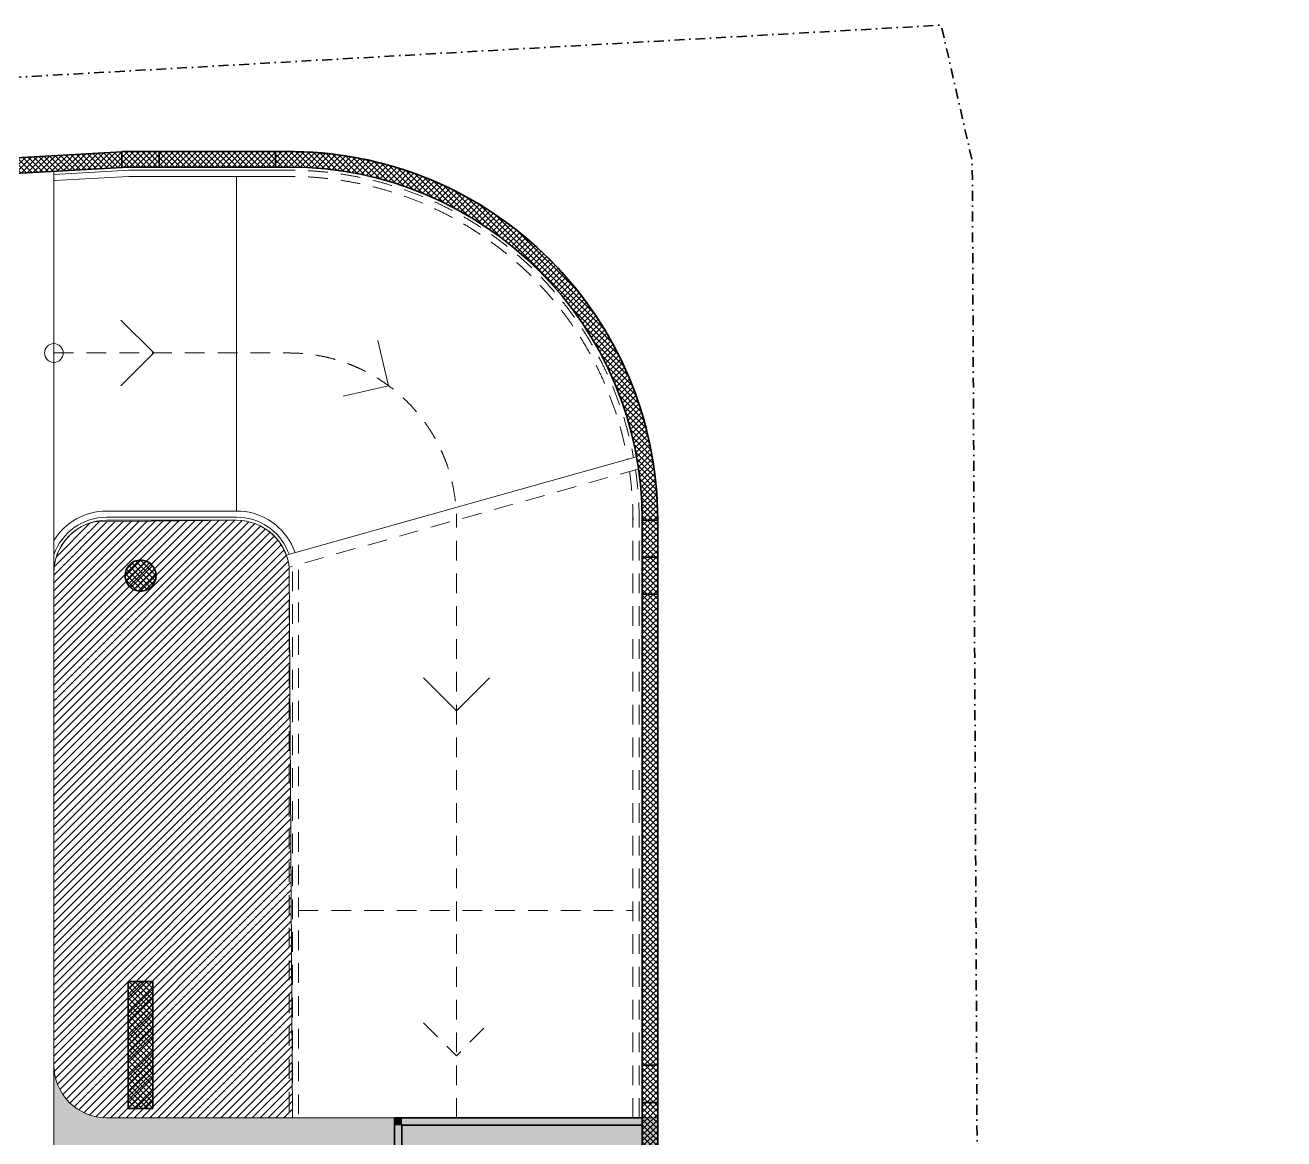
# Model space of a CAD drawing. Header units: millimetres. Extents: x 635850 to 824661, y -5878409 to -5774454.
# Drawn here: x 804341 to 824661, y -5792640 to -5774668 of the extents above; entities that cross this region are included whole.
import ezdxf
from ezdxf.enums import TextEntityAlignment as Align

# ---------------------------------------------------------------- set-up
doc = ezdxf.new("R2010")
doc.units = ezdxf.units.MM
doc.header["$MEASUREMENT"] = 0
doc.linetypes.add('Dot & Dashed', pattern=[335.138881, 158.75, -88.194444, 0, -88.194437])
doc.linetypes.add('Long Dashed', pattern=[529.166651, 317.499995, -211.666656])
for name, color, linetype, lineweight, true_color in [('A - Ndertesa 4 - Parcelat_Pen_No__8', 7, 'Continuous', 35, 0xa80f02), ('A - Ndertesa 9 test_Pen_No__102', 7, 'Continuous', 13, 0xcccccc), ('A - Ndertesa 9 test_Pen_No__247', 7, 'Continuous', 13, 0xe8e8e8), ('A - Ndertesa 9 test_Pen_No__248', 7, 'Continuous', 13, 0xe8e8e8), ('A - Ndertesa 9 test_Pen_No__82', 7, 'Continuous', 20, 0xaaaaaa), ('A - Ndertesa 9 test_Pen_No__94', 7, 'Continuous', 13, 0xe4ad2c)]:
    doc.layers.add(name, color=color, linetype=linetype, lineweight=lineweight, true_color=true_color)
doc.layers.add('A - Ndertesa 9 test', color=7, linetype='Continuous')
doc.layers.add('ARCHICAD Doors', color=7, linetype='Continuous')
for name, color, linetype, lineweight in [('A - Ndertesa 9 test_Pen_No__101', 252, 'Continuous', 13), ('A - Ndertesa 9 test_Pen_No__22', 8, 'Continuous', 35), ('ARCHICAD Doors_Pen_No__142', 8, 'Continuous', 13), ('ARCHICAD Doors_Pen_No__22', 8, 'Continuous', 35), ('ARCHICAD Zone Stamps_Pen_No__101', 252, 'Continuous', 13)]:
    doc.layers.add(name, color=color, linetype=linetype, lineweight=lineweight)
doc.styles.add('GENERATED_STYLE_1', font='GOTHIC.TTF')
pattern_1 = [(45, (664183.82, -5827429.525), (-45.96194, 45.96194), []), (135, (664183.82, -5827429.525), (45.96194, 45.96194), [])]

# ---------------------------------------------------------------- blocks, each defined once
blk = doc.blocks.new('Parkingu I16__95', base_point=(809275, -5793545))
at = {"layer": 'A - Ndertesa 9 test_Pen_No__94', "linetype": 'Continuous', "lineweight": 0, "true_color": 0xffffff}
blk.add_hatch(color=7, dxfattribs=at).paths.add_polyline_path([(804804, -5795226), (810304, -5795226), (810304, -5792301), (808604, -5792301), (805654, -5792301, -0.414214), (804804, -5791451), (804804, -5792301)])
at = {"layer": 'ARCHICAD Zone Stamps_Pen_No__101', "color": 252, "lineweight": 13, "insert": (809364, -5793792), "char_height": 150, "attachment_point": 1, "rotation": 90, "style": 'GENERATED_STYLE_1'}
blk.add_mtext('\\A1;{\\pql;\\pt0,5050;\\fCentury Gothic|b0|i0|c0|p34;16.24\\fCentury Gothic|b0|i0|c0|p34;\\A1{\\H.66x;\\S^  ;}\\fCentury Gothic|b0|i0|c0|p34; m\\fCentury Gothic|b0|i0|c0|p34;\\A1{\\H.66x;\\S2^  ;}}', dxfattribs=at)
at = {"layer": 'ARCHICAD Zone Stamps_Pen_No__101', "color": 252, "lineweight": 13, "style": 'GENERATED_STYLE_1'}
for tag, p in [('DUMMY_849', (808972, -5792931)), ('calculatedAreaCode', (809308, -5794215)), ('ROOM_NAME', (808972, -5794212))]:
    blk.add_attdef(tag, text='', height=150, rotation=90, dxfattribs=at).set_placement(p, align=Align.TOP_LEFT)
blk = doc.blocks.new('Depo I1__105', base_point=(811748, -5794248))
at = {"layer": 'A - Ndertesa 9 test_Pen_No__94', "linetype": 'Continuous', "lineweight": 0, "true_color": 0xffffff}
blk.add_hatch(color=7, dxfattribs=at).paths.add_polyline_path([(810304, -5792301), (810304, -5795226), (814554, -5795226), (814554, -5792301)])
at = {"layer": 'ARCHICAD Zone Stamps_Pen_No__101', "color": 252, "lineweight": 13, "insert": (811808, -5794441), "char_height": 100, "attachment_point": 1, "rotation": 90, "style": 'GENERATED_STYLE_1'}
blk.add_mtext('\\A1;{\\pql;\\pt0,5050;\\fCentury Gothic|b0|i0|c0|p34;12.43\\fCentury Gothic|b0|i0|c0|p34;\\A1{\\H.66x;\\S^  ;}\\fCentury Gothic|b0|i0|c0|p34; m\\fCentury Gothic|b0|i0|c0|p34;\\A1{\\H.66x;\\S2^  ;}}', dxfattribs=at)
at = {"layer": 'ARCHICAD Zone Stamps_Pen_No__101', "color": 252, "lineweight": 13, "style": 'GENERATED_STYLE_1'}
for tag, p in [('DUMMY_849', (811546, -5793867)), ('calculatedAreaCode', (811770, -5794665)), ('ROOM_NAME', (811546, -5794668))]:
    blk.add_attdef(tag, text='', height=100, rotation=90, dxfattribs=at).set_placement(p, align=Align.TOP_LEFT)
blk = doc.blocks.new('Slab_7', base_point=(785805, -5820250))
at = {"layer": 'A - Ndertesa 9 test_Pen_No__22', "color": 8, "linetype": 'Continuous', "lineweight": 35, "flags": 128}
blk.add_lwpolyline([(785805, -5820250), (785805, -5777848), (806004, -5776708), (808382, -5776709, -0.424657), (814554, -5782659), (814554, -5818983), (808604, -5819449), (807221, -5819557)], format="xyb", close=True, dxfattribs=at)
blk = doc.blocks.new('Wall_392', base_point=(814304, -5782659))
at = {"layer": 'A - Ndertesa 9 test_Pen_No__82', "linetype": 'Continuous', "lineweight": 20, "true_color": 0xaaaaaa}
h = blk.add_hatch(dxfattribs=at)
h.set_pattern_fill('Concrete_Block', color=253, style=0, pattern_type=2)
h.set_pattern_definition(pattern_1)
h.paths.add_polyline_path([(814554, -5782659, 0.414214), (808604, -5776709), (808604, -5776959, -0.414214), (814304, -5782659)])
at = {"layer": 'A - Ndertesa 9 test_Pen_No__22', "color": 8, "linetype": 'Continuous', "lineweight": 35, "flags": 128}
blk.add_lwpolyline([(814304, -5782659), (814554, -5782659)], dxfattribs=at)
at = {"layer": 'A - Ndertesa 9 test_Pen_No__22', "color": 8, "linetype": 'Continuous', "lineweight": 35}
for radius in [5950, 5700]:
    blk.add_arc((808604, -5782659), radius, 0, 90, dxfattribs=at)
blk = doc.blocks.new('Wall_394', base_point=(806004, -5776708))
at = {"layer": 'A - Ndertesa 9 test_Pen_No__82', "linetype": 'Continuous', "lineweight": 20, "true_color": 0xaaaaaa}
h = blk.add_hatch(dxfattribs=at)
h.set_pattern_fill('Concrete_Block', color=253, style=0, pattern_type=2)
h.set_pattern_definition(pattern_1)
h.paths.add_polyline_path([(799847, -5777055), (799861, -5777305), (806002, -5776959), (805904, -5776959), (805904, -5776714)])
h = blk.add_hatch(dxfattribs=at)
h.set_pattern_fill('Concrete_Block', color=253, style=0, pattern_type=2)
h.set_pattern_definition(pattern_1)
h.paths.add_polyline_path([(806004, -5776708), (805995, -5776709), (806004, -5776709)])
h = blk.add_hatch(dxfattribs=at)
h.set_pattern_fill('Concrete_Block', color=253, style=0, pattern_type=2)
h.set_pattern_definition(pattern_1)
h.paths.add_polyline_path([(806004, -5776708), (806004, -5776709), (806504, -5776709), (806504, -5776930), (808382, -5776825), (808382, -5776709)])
h = blk.add_hatch(dxfattribs=at)
h.set_pattern_fill('Concrete_Block', color=253, style=0, pattern_type=2)
h.set_pattern_definition(pattern_1)
h.paths.add_polyline_path([(793772, -5777397), (793786, -5777647), (799262, -5777338), (799248, -5777089)])
at = {"layer": 'A - Ndertesa 9 test_Pen_No__22', "color": 8, "linetype": 'Continuous', "lineweight": 35, "flags": 128}
for points in [[(805904, -5776714), (799847, -5777055)], [(806004, -5776708), (805995, -5776709)], [(799861, -5777305), (806002, -5776959)], [(799248, -5777089), (793772, -5777397)], [(793786, -5777647), (799262, -5777338)]]:
    blk.add_lwpolyline(points, dxfattribs=at)
blk = doc.blocks.new('Wall_395', base_point=(806004, -5776708))
at = {"layer": 'A - Ndertesa 9 test_Pen_No__82', "linetype": 'Continuous', "lineweight": 20, "true_color": 0xaaaaaa}
h = blk.add_hatch(dxfattribs=at)
h.set_pattern_fill('Concrete_Block', color=253, style=0, pattern_type=2)
h.set_pattern_definition(pattern_1)
h.paths.add_polyline_path([(808382, -5776825), (806504, -5776930), (806504, -5776958), (808382, -5776959)])
at = {"layer": 'A - Ndertesa 9 test_Pen_No__22', "color": 8, "linetype": 'Continuous', "lineweight": 35, "flags": 128}
for points in [[(808382, -5776709), (806004, -5776708)], [(808382, -5776959), (808382, -5776709)], [(806504, -5776958), (808382, -5776959)]]:
    blk.add_lwpolyline(points, dxfattribs=at)
blk = doc.blocks.new('Wall_396', base_point=(808604, -5776959))
at = {"layer": 'A - Ndertesa 9 test_Pen_No__82', "linetype": 'Continuous', "lineweight": 20, "true_color": 0xaaaaaa}
h = blk.add_hatch(dxfattribs=at)
h.set_pattern_fill('Concrete_Block', color=253, style=0, pattern_type=2)
h.set_pattern_definition(pattern_1)
h.paths.add_polyline_path([(808604, -5776709), (808382, -5776709), (808382, -5776959), (808604, -5776959)])
at = {"layer": 'A - Ndertesa 9 test_Pen_No__22', "color": 8, "linetype": 'Continuous', "lineweight": 35, "flags": 128}
for points in [[(808604, -5776709), (808382, -5776709)], [(808382, -5776709), (808382, -5776959)], [(808382, -5776959), (808604, -5776959)]]:
    blk.add_lwpolyline(points, dxfattribs=at)
blk = doc.blocks.new('Door 25_7')
at = {"layer": 'ARCHICAD Doors_Pen_No__142', "color": 8, "linetype": 'Continuous', "lineweight": 13}
for p, q in [((-260, 394), (-237, 427)), ((-237, 427), (372, 0)), ((349, -33), (-260, 394)), ((-372, 19), (-422, 19)), ((-422, 19), (-422, 0)), ((-422, 0), (-372, 0)), ((-372, 0), (-400, 0)), ((-400, 0), (-400, -120)), ((-372, 0), (-372, 19)), ((-372, -40), (-372, 0)), ((372, 0), (349, -33)), ((422, 19), (372, 19)), ((372, 19), (372, 0)), ((372, 0), (422, 0)), ((400, 0), (372, 0)), ((372, 0), (372, -40)), ((400, -120), (400, 0)), ((422, 0), (422, 19)), ((-372, -120), (-422, -120)), ((-422, -120), (-422, -139)), ((-422, -139), (-372, -139)), ((-400, -120), (-360, -120)), ((-360, -40), (-372, -40)), ((-372, -139), (-372, -120)), ((-360, -120), (-360, -40)), ((372, -40), (360, -40)), ((360, -40), (360, -120)), ((360, -120), (400, -120)), ((422, -120), (372, -120)), ((372, -120), (372, -139)), ((372, -139), (422, -139)), ((422, -139), (422, -120))]:
    blk.add_line(p, q, dxfattribs=at)
blk.add_arc((372, 0), 744, 145, 180, dxfattribs=at)
at = {"layer": 'ARCHICAD Doors_Pen_No__22', "color": 8, "linetype": 'Continuous', "lineweight": 35}
for p, q in [((-400, 0), (-422, 0)), ((-400, 0), (-422, 0)), ((-400, -120), (-400, 0)), ((-400, -120), (-400, 0)), ((400, -120), (400, 0)), ((400, -120), (400, 0)), ((400, 0), (422, 0)), ((400, 0), (422, 0)), ((-400, -120), (-422, -120)), ((-400, -120), (-422, -120)), ((400, -120), (422, -120)), ((400, -120), (422, -120))]:
    blk.add_line(p, q, dxfattribs=at)
blk = doc.blocks.new('Wall_421', base_point=(810304, -5801602))
at = {"layer": 'A - Ndertesa 9 test_Pen_No__102', "linetype": 'Continuous', "lineweight": 0, "true_color": 0xcccccc}
for points in [[(810304, -5792301), (810424, -5792421), (810424, -5792301)], [(810304, -5792421), (810424, -5792421), (810304, -5792301)], [(810304, -5792421), (810304, -5794266), (810424, -5794266), (810424, -5792421)], [(810304, -5797392), (810424, -5797392), (810424, -5795066), (810304, -5795066)], [(810304, -5798987), (810424, -5798987), (810424, -5798192), (810304, -5798192)], [(810304, -5801482), (810424, -5801482), (810424, -5799787), (810304, -5799787)]]:
    blk.add_hatch(color=254, dxfattribs=at).paths.add_polyline_path(points)
at = {"layer": 'A - Ndertesa 9 test_Pen_No__22', "color": 8, "linetype": 'Continuous', "lineweight": 35}
for p, q in [((810304, -5794266), (810304, -5794244)), ((810304, -5794266), (810424, -5794266)), ((810424, -5794266), (810424, -5794244)), ((810304, -5795066), (810304, -5795088)), ((810304, -5795066), (810424, -5795066)), ((810424, -5795066), (810424, -5795088)), ((810304, -5797392), (810304, -5797370)), ((810424, -5797392), (810424, -5797370)), ((810304, -5797392), (810424, -5797392)), ((810304, -5798192), (810304, -5798214)), ((810304, -5798192), (810424, -5798192)), ((810424, -5798192), (810424, -5798214)), ((810304, -5798987), (810304, -5798965)), ((810304, -5798987), (810424, -5798987)), ((810424, -5798987), (810424, -5798965)), ((810304, -5799787), (810304, -5799809)), ((810304, -5799787), (810424, -5799787)), ((810424, -5799787), (810424, -5799809))]:
    blk.add_line(p, q, dxfattribs=at)
at = {"layer": 'A - Ndertesa 9 test_Pen_No__22', "color": 8, "linetype": 'Continuous', "lineweight": 35, "flags": 128}
for points in [[(810304, -5792301), (810424, -5792301)], [(810304, -5792301), (810304, -5794266)], [(810424, -5794266), (810424, -5792421)], [(810304, -5795066), (810304, -5797392)], [(810424, -5795166), (810424, -5795066)], [(810424, -5797392), (810424, -5795286)], [(810304, -5798192), (810304, -5798987)], [(810424, -5798292), (810424, -5798192)], [(810424, -5798987), (810424, -5798412)], [(810304, -5799787), (810304, -5801482)], [(810424, -5799887), (810424, -5799787)], [(810424, -5801482), (810424, -5800007)]]:
    blk.add_lwpolyline(points, dxfattribs=at)
at = {"layer": 'ARCHICAD Doors', "color": 7, "linetype": 'Continuous', "lineweight": 13, "zscale": 1000, "rotation": 270}
for p in [(810424, -5794666), (810424, -5797792), (810424, -5799387)]:
    blk.add_blockref('Door 25_7', p, dxfattribs=at)
blk = doc.blocks.new('Wall_422', base_point=(810304, -5792301))
at = {"layer": 'A - Ndertesa 9 test_Pen_No__102', "linetype": 'Continuous', "lineweight": 0, "true_color": 0xcccccc}
blk.add_hatch(color=254, dxfattribs=at).paths.add_polyline_path([(810424, -5792421), (814304, -5792421), (814304, -5792301), (810424, -5792301)])
at = {"layer": 'A - Ndertesa 9 test_Pen_No__22', "color": 8, "linetype": 'Continuous', "lineweight": 35, "flags": 128}
for points in [[(814304, -5792301), (810424, -5792301)], [(810424, -5792421), (814304, -5792421)], [(814304, -5792421), (814304, -5792301)]]:
    blk.add_lwpolyline(points, dxfattribs=at)
blk = doc.blocks.new('Column_425', base_point=(806204, -5791126))
at = {"layer": 'A - Ndertesa 9 test_Pen_No__101', "linetype": 'Continuous', "lineweight": 13}
h = blk.add_hatch(dxfattribs=at)
h.set_pattern_fill('Concrete_Block', color=252, style=0, pattern_type=2)
h.set_pattern_definition(pattern_1)
h.paths.add_polyline_path([(806404, -5792151), (806404, -5790101), (806004, -5790101), (806004, -5792151)])
at = {"layer": 'A - Ndertesa 9 test_Pen_No__22', "color": 8, "linetype": 'Continuous', "lineweight": 35, "flags": 128}
blk.add_lwpolyline([(806404, -5792151), (806004, -5792151), (806004, -5790101), (806404, -5790101)], close=True, dxfattribs=at)
blk = doc.blocks.new('Column_445', base_point=(806204, -5783551))
at = {"layer": 'A - Ndertesa 9 test_Pen_No__101', "linetype": 'Continuous', "lineweight": 13}
h = blk.add_hatch(dxfattribs=at)
h.set_pattern_fill('Concrete_Block', color=252, style=0, pattern_type=2)
h.set_pattern_definition(pattern_1)
h.paths.add_polyline_path([(805954, -5783551, 0.414214), (806204, -5783801, 0.414214), (806454, -5783551, 0.414214), (806204, -5783301, 0.414214)])
at = {"layer": 'A - Ndertesa 9 test_Pen_No__22', "color": 8, "linetype": 'Continuous', "lineweight": 35, "flags": 128}
blk.add_lwpolyline([(805954, -5783551, -0.414214), (806204, -5783301, -0.414214), (806454, -5783551, -0.414214), (806204, -5783801, -0.414214)], format="xyb", close=True, dxfattribs=at)
blk = doc.blocks.new('Column_449', base_point=(806204, -5776834))
at = {"layer": 'A - Ndertesa 9 test_Pen_No__101', "linetype": 'Continuous', "lineweight": 13}
h = blk.add_hatch(dxfattribs=at)
h.set_pattern_fill('Concrete_Block', color=252, style=0, pattern_type=2)
h.set_pattern_definition(pattern_1)
h.paths.add_polyline_path([(806504, -5776959), (806504, -5776709), (805904, -5776709), (805904, -5776959)])
at = {"layer": 'A - Ndertesa 9 test_Pen_No__22', "color": 8, "linetype": 'Continuous', "lineweight": 35, "flags": 128}
blk.add_lwpolyline([(806504, -5776959), (806504, -5776709), (805904, -5776709), (805904, -5776959)], close=True, dxfattribs=at)
blk = doc.blocks.new('Column_459', base_point=(814429, -5791751))
at = {"layer": 'A - Ndertesa 9 test_Pen_No__101', "linetype": 'Continuous', "lineweight": 13}
h = blk.add_hatch(dxfattribs=at)
h.set_pattern_fill('Concrete_Block', color=252, style=0, pattern_type=2)
h.set_pattern_definition(pattern_1)
h.paths.add_polyline_path([(814304, -5792051), (814554, -5792051), (814554, -5791451), (814304, -5791451)])
at = {"layer": 'A - Ndertesa 9 test_Pen_No__22', "color": 8, "linetype": 'Continuous', "lineweight": 35, "flags": 128}
blk.add_lwpolyline([(814304, -5792051), (814554, -5792051), (814554, -5791451), (814304, -5791451)], close=True, dxfattribs=at)
blk = doc.blocks.new('Column_460', base_point=(814429, -5783551))
at = {"layer": 'A - Ndertesa 9 test_Pen_No__101', "linetype": 'Continuous', "lineweight": 13}
h = blk.add_hatch(dxfattribs=at)
h.set_pattern_fill('Concrete_Block', color=252, style=0, pattern_type=2)
h.set_pattern_definition(pattern_1)
h.paths.add_polyline_path([(814304, -5783851), (814554, -5783851), (814554, -5783251), (814304, -5783251)])
at = {"layer": 'A - Ndertesa 9 test_Pen_No__22', "color": 8, "linetype": 'Continuous', "lineweight": 35, "flags": 128}
blk.add_lwpolyline([(814304, -5783851), (814554, -5783851), (814554, -5783251), (814304, -5783251)], close=True, dxfattribs=at)
blk = doc.blocks.new('Column_466', base_point=(806204, -5791126))
at = {"layer": 'A - Ndertesa 9 test_Pen_No__101', "linetype": 'Continuous', "lineweight": 13}
h = blk.add_hatch(dxfattribs=at)
h.set_pattern_fill('Concrete_Block', color=252, style=0, pattern_type=2)
h.set_pattern_definition(pattern_1)
h.paths.add_polyline_path([(806404, -5792151), (806404, -5790101), (806004, -5790101), (806004, -5792151)])
at = {"layer": 'A - Ndertesa 9 test_Pen_No__22', "color": 8, "linetype": 'Continuous', "lineweight": 35, "flags": 128}
blk.add_lwpolyline([(806404, -5792151), (806004, -5792151), (806004, -5790101), (806404, -5790101)], close=True, dxfattribs=at)
blk = doc.blocks.new('Wall_440', base_point=(814554, -5818983))
at = {"layer": 'A - Ndertesa 9 test_Pen_No__82', "linetype": 'Continuous', "lineweight": 20, "true_color": 0xaaaaaa}
h = blk.add_hatch(dxfattribs=at)
h.set_pattern_fill('Concrete_Block', color=253, style=0, pattern_type=2)
h.set_pattern_definition(pattern_1)
h.paths.add_polyline_path([(814554, -5782659), (814304, -5782659), (814304, -5783251), (814554, -5783251)])
h = blk.add_hatch(dxfattribs=at)
h.set_pattern_fill('Concrete_Block', color=253, style=0, pattern_type=2)
h.set_pattern_definition(pattern_1)
h.paths.add_polyline_path([(814304, -5791451), (814554, -5791451), (814554, -5783851), (814304, -5783851)])
h = blk.add_hatch(dxfattribs=at)
h.set_pattern_fill('Concrete_Block', color=253, style=0, pattern_type=2)
h.set_pattern_definition(pattern_1)
h.paths.add_polyline_path([(814304, -5798088), (814554, -5798088), (814554, -5792051), (814304, -5792051)])
at = {"layer": 'A - Ndertesa 9 test_Pen_No__22', "color": 8, "linetype": 'Continuous', "lineweight": 35, "flags": 128}
for points in [[(814554, -5782659), (814304, -5782659)], [(814304, -5782659), (814304, -5783251)], [(814554, -5783251), (814554, -5782659)], [(814304, -5783851), (814304, -5791451)], [(814554, -5791451), (814554, -5783851)], [(814304, -5792051), (814304, -5798088)], [(814554, -5798088), (814554, -5792051)]]:
    blk.add_lwpolyline(points, dxfattribs=at)

msp = doc.modelspace()

# ---------------------------------------------------------------- hatches: boundary and pattern name
at = {"layer": 'A - Ndertesa 9 test_Pen_No__102', "linetype": 'Continuous', "lineweight": 13, "true_color": 0xcccccc}
h = msp.add_hatch(dxfattribs=at)
h.set_pattern_fill('Thermal_Block', color=254, style=0, pattern_type=2)
h.set_pattern_definition([(45, (664183.82, -5827429.525), (-63.63961, 63.63961), [])])
h.paths.add_polyline_path([(804804.2, -5783578.8, -0.3685316), (805458, -5782681.5), (807754.2, -5782658.5, -0.3783333), (808604.2, -5783414.5), (808654.6, -5792301.4), (805654.2, -5792301.4, -0.4142136), (804804.2, -5791451.4)])
at = {"layer": 'A - Ndertesa 9 test_Pen_No__102', "linetype": 'Continuous', "lineweight": 0, "true_color": 0x333333}
msp.add_hatch(color=250, dxfattribs=at).paths.add_polyline_path([(804804.2, -5807102.2), (804804.2, -5791451.4, 0.4142136), (805654.2, -5792301.4), (814304.2, -5792301.4), (814304.2, -5807102.2)])

# ---------------------------------------------------------------- linework, layer by layer
at = {"layer": 'A - Ndertesa 4 - Parcelat_Pen_No__8', "color": 14, "linetype": 'Dot & Dashed', "lineweight": 35, "true_color": 0xa80f02, "flags": 128}
msp.add_lwpolyline([(733761.3, -5782580), (734384.5, -5782511.6), (739483.2, -5781910.3), (747197.4, -5781000), (784230.8, -5776632.3), (793698.8, -5776099.1), (819130, -5774668.2), (819631.1, -5776866.2), (819788.1, -5808768.6), (819746.4, -5820701.6), (819743.1, -5821766.1), (820301.5, -5825616.4), (821512.9, -5834119.4), (824288.1, -5853609.9), (824291, -5858767), (824299.3, -5867013.6), (824597.3, -5875197.7), (824661.3, -5876965.6), (784564.9, -5878321), (781955.6, -5878409.2), (781730.2, -5866302.9), (775348.1, -5866126), (752901.9, -5864556.1), (751179, -5864553.9), (727260.7, -5864453.7), (725402.9, -5864686.4), (718860.6, -5865507.5), (710389, -5865868.7), (686520.5, -5865695.5), (678720.9, -5864781.6), (675513.9, -5865184.2), (661350.7, -5864944.6), (635849.7, -5864460.6), (638063.7, -5831999.5), (638105, -5831384.7), (638101.8, -5831365), (638115.5, -5831200.6), (639884.7, -5813259.3), (641769, -5794156.2), (641993.7, -5791687.6), (680547, -5788218.5), (691950.8, -5787192.6), (699894.6, -5786316.7)], close=True, dxfattribs=at)
at = {"layer": 'A - Ndertesa 9 test', "color": 7, "linetype": 'Continuous', "lineweight": 0, "true_color": 0xffffff, "flags": 128}
msp.add_lwpolyline([(804804.2, -5795226.4), (810304.2, -5795226.4), (810304.2, -5792301.4), (808604.2, -5792301.4), (805654.2, -5792301.4, -0.4142136), (804804.2, -5791451.4), (804804.2, -5792301.4)], format="xyb", close=True, dxfattribs=at)
msp.add_lwpolyline([(810304.2, -5792301.4), (810304.2, -5795226.4), (814554.1, -5795226.4), (814554.1, -5792301.4)], close=True, dxfattribs=at)
at = {"layer": 'A - Ndertesa 9 test_Pen_No__102', "color": 254, "linetype": 'Continuous', "lineweight": 13, "true_color": 0xcccccc, "flags": 128}
msp.add_lwpolyline([(804804.2, -5783578.8, -0.3685316), (805458, -5782681.5), (807754.2, -5782658.5, -0.3783333), (808604.2, -5783414.5), (808654.6, -5792301.4), (805654.2, -5792301.4, -0.4142136), (804804.2, -5791451.4)], format="xyb", close=True, dxfattribs=at)
at = {"layer": 'A - Ndertesa 9 test_Pen_No__247', "color": 254, "linetype": 'Continuous', "lineweight": 13, "true_color": 0xe8e8e8, "flags": 128}
for points in [[(808817, -5776958.5), (806011.2, -5776958.1), (804804.2, -5777026.1), (804804.2, -5783508.5, -0.4142136), (805654.2, -5782658.5), (807754.2, -5782658.5, -0.3163348), (808554, -5783220.8), (814225.5, -5781626.3)], [(804804.2, -5782981.8, -0.2596032), (805654.2, -5782508.5), (806553.4, -5782508.5)], [(806154.2, -5782508.5), (807754.2, -5782508.5, -0.2780095), (808638.3, -5783041.3)], [(804804.2, -5783212.7, -0.3191977), (805654.2, -5782608.5), (806553.4, -5782608.5)], [(804804.2, -5783508.5, -0.4142136), (805654.2, -5782658.5), (806553.4, -5782658.5)], [(806054.2, -5782608.5), (807754.2, -5782608.5, -0.3021321), (808584.1, -5783160.4)]]:
    msp.add_lwpolyline(points, format="xyb", dxfattribs=at)
for points in [[(804807, -5777076), (806012.6, -5777008.1), (806596.3, -5777008.2)], [(808604.2, -5777008.5), (806054.2, -5777008.5)], [(804812.6, -5777175.9), (806015.4, -5777108.1), (806596.3, -5777108.2)], [(808604.2, -5777108.5), (806154.2, -5777108.5)], [(814181.6, -5781482.8), (814184.9, -5781481.9)], [(814201.4, -5781581.1), (814212, -5781578.2)], [(808638.3, -5783041.3), (808698.7, -5783180.1)], [(808584.1, -5783160.4), (808602.2, -5783207.3)]]:
    msp.add_lwpolyline(points, dxfattribs=at)
at = {"layer": 'A - Ndertesa 9 test_Pen_No__247', "color": 254, "linetype": 'Long Dashed', "lineweight": 13, "true_color": 0xe8e8e8, "flags": 128}
for points in [[(808382.1, -5776958.5), (808604.2, -5776958.5, -0.4142136), (814304.2, -5782658.5)], [(808382.1, -5777008.5), (808604.2, -5777008.5, -0.3622729), (814162.3, -5781644.1)], [(808382.1, -5777108.5), (808604.2, -5777108.5, -0.3627511), (814065.6, -5781671.3)], [(804804.2, -5779958.5), (808604.2, -5779958.5, -0.4142136), (811304.2, -5782658.5)], [(814097.9, -5781870, -0.0356576), (814154.2, -5782658.5)], [(814194.9, -5781842.7, -0.0362435), (814254.2, -5782658.5)]]:
    msp.add_lwpolyline(points, format="xyb", dxfattribs=at)
at = {"layer": 'A - Ndertesa 9 test_Pen_No__247', "color": 254, "linetype": 'Continuous', "lineweight": 13, "true_color": 0xe8e8e8}
for points in [[(805885.2, -5780489.4), (806416.1, -5779958.5), (805885.2, -5779427.7)], [(809476.7, -5780657.8), (810207.6, -5780486.2), (810036.1, -5779755.3)], [(810773.3, -5785202.3), (811304.2, -5785733.2), (811835, -5785202.3)]]:
    msp.add_lwpolyline(points, dxfattribs=at)
at = {"layer": 'A - Ndertesa 9 test_Pen_No__247', "color": 254, "linetype": 'Long Dashed', "lineweight": 13, "true_color": 0xe8e8e8, "flags": 128}
for points in [[(814253.7, -5781826.1), (808604.2, -5783414.5)], [(808604.2, -5783414.5), (808604.2, -5792301.4), (814304.2, -5792301.4), (814304.2, -5782658.5)], [(811304.2, -5792301.4), (811304.2, -5782655.4)], [(810773.3, -5790768.2), (811304.2, -5791299.1), (811835, -5790768.2)], [(814304.2, -5792301.4), (808604.2, -5792301.4)]]:
    msp.add_lwpolyline(points, dxfattribs=at)
at = {"layer": 'A - Ndertesa 9 test_Pen_No__247', "color": 254, "linetype": 'Continuous', "lineweight": 13, "true_color": 0xe8e8e8}
msp.add_circle((804804.2, -5779958.5), 151.3, dxfattribs=at)
at = {"layer": 'A - Ndertesa 9 test_Pen_No__248', "color": 254, "linetype": 'Continuous', "lineweight": 13, "true_color": 0xe8e8e8, "flags": 128}
msp.add_lwpolyline([(807754.2, -5782507.3), (807754.2, -5777109.8)], dxfattribs=at)
at = {"layer": 'A - Ndertesa 9 test_Pen_No__248', "color": 254, "linetype": 'Long Dashed', "lineweight": 13, "true_color": 0xe8e8e8, "flags": 128}
for points in [[(814253.7, -5781902.2), (814253.7, -5781902.1)], [(814152.9, -5792301.4), (814152.9, -5782540.3)], [(814253.7, -5792301.4), (814253.7, -5782589.6)], [(808654.6, -5783484.6), (808654.6, -5792301.4)], [(808755.4, -5783456.3), (808755.4, -5792301.4)], [(808755.4, -5788953.5), (814152.9, -5788953.5)]]:
    msp.add_lwpolyline(points, dxfattribs=at)
at = {"layer": 'A - Ndertesa 9 test_Pen_No__82', "color": 253, "linetype": 'Continuous', "lineweight": 20, "true_color": 0xaaaaaa, "flags": 128}
for points in [[(804804.2, -5807102.2), (804804.2, -5783508.5)], [(810304.2, -5801602.2), (810304.2, -5792301.4)]]:
    msp.add_lwpolyline(points, dxfattribs=at)

# ---------------------------------------------------------------- block references
at = {"layer": 'A - Ndertesa 9 test', "color": 8, "linetype": 'Continuous', "lineweight": 35}
msp.add_blockref('Slab_7', (785805, -5820249.9), dxfattribs=at)
at = {"layer": 'A - Ndertesa 9 test', "color": 8, "lineweight": 35}
for name, p in [('Wall_394', (806004.2, -5776708.1)), ('Column_449', (806204.2, -5776833.7)), ('Wall_395', (806004.2, -5776708.1)), ('Wall_396', (808604.2, -5776958.5)), ('Wall_392', (814304.2, -5782658.5)), ('Wall_440', (814554.2, -5818982.5)), ('Column_445', (806204.2, -5783551.4)), ('Column_460', (814429.2, -5783551.4)), ('Column_425', (806204.1, -5791126.4)), ('Column_466', (806204.1, -5791126.4)), ('Column_459', (814429.2, -5791751.4)), ('Wall_421', (810304.2, -5801602.2)), ('Wall_422', (810304.2, -5792301.4))]:
    msp.add_blockref(name, p, dxfattribs=at)
at = {"layer": 'A - Ndertesa 9 test', "color": 252, "linetype": 'Continuous', "lineweight": 13}
for name, p, values in [('Parkingu I16__95', (809274.8, -5793545.3), {'ROOM_NAME': 'Parkingu I16', 'calculatedAreaCode': 'S : '}), ('Depo I1__105', (811748.1, -5794247.6), {'ROOM_NAME': 'Depo I1', 'calculatedAreaCode': 'S : '})]:
    msp.add_blockref(name, p, dxfattribs=at).add_auto_attribs(values)

doc.saveas('drawing.dxf')
